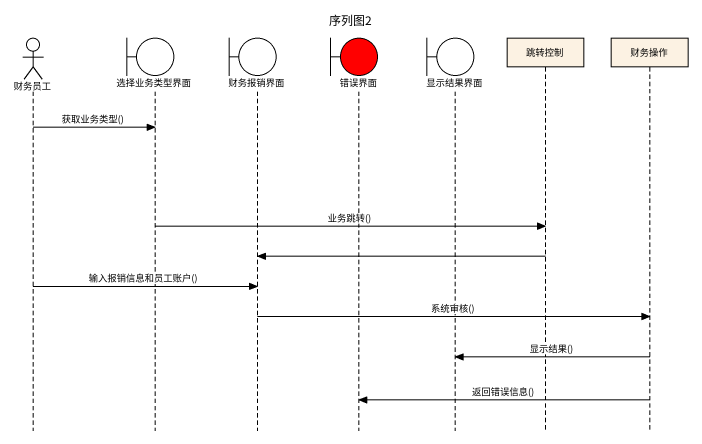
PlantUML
@startuml
title 序列图2
hide footbox
actor 财务员工
boundary 选择业务类型界面
boundary 财务报销界面
boundary 错误界面 #FF0000
boundary 显示结果界面
participant 跳转控制
participant 财务操作

财务员工 -> 选择业务类型界面 : 获取业务类型()
选择业务类型界面 -> 跳转控制 : 业务跳转()
跳转控制 -> 财务报销界面
财务员工 -> 财务报销界面 : 输入报销信息和员工账户()
财务报销界面 -> 财务操作 : 系统审核()
财务操作 -> 显示结果界面 : 显示结果()
财务操作 -> 错误界面 : 返回错误信息()
@enduml
